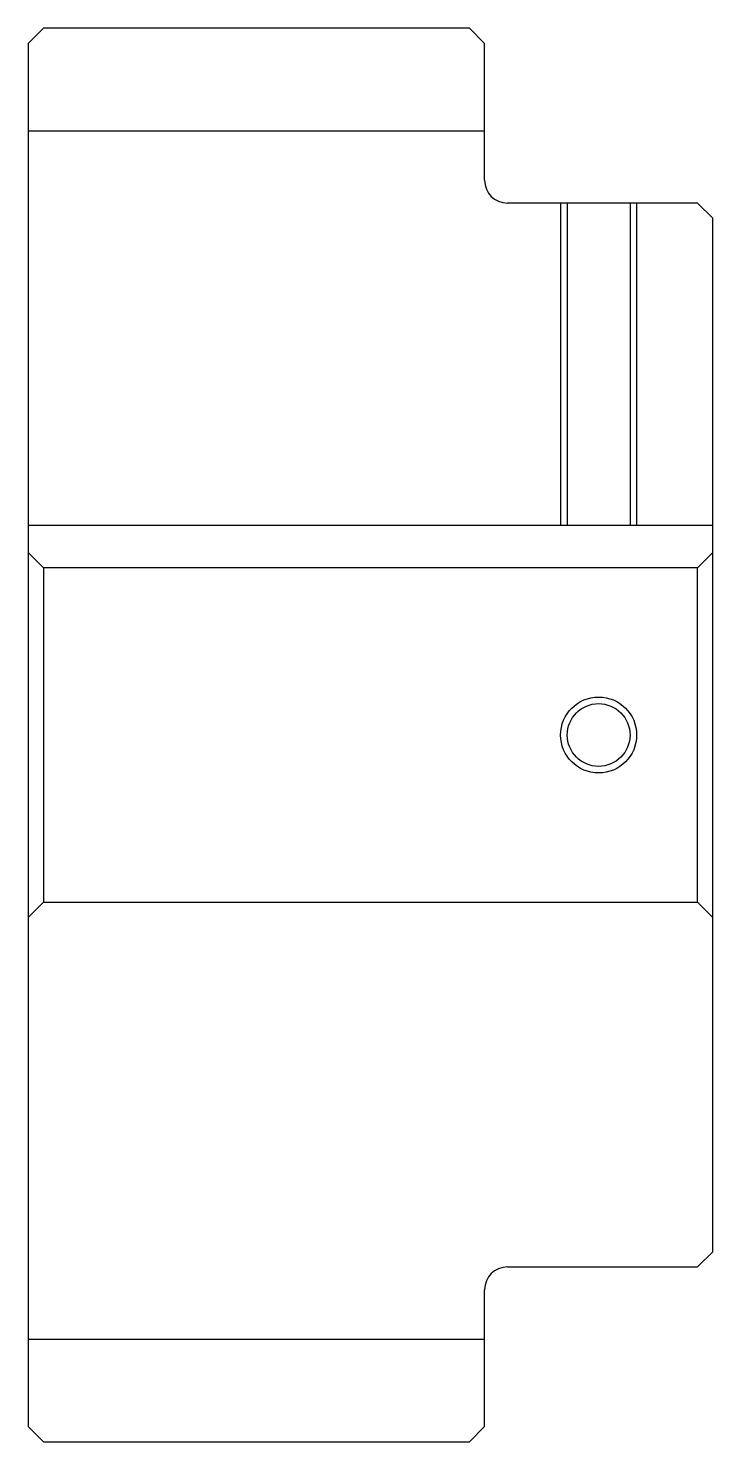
# Model space of a CAD drawing. Header units: metres. Extents: x 202 to 512, y 157 to 250.
# Drawn here: x 202.5 to 247.5, y 157.2 to 250.2 of the extents above.
import ezdxf

# ---------------------------------------------------------------- set-up
doc = ezdxf.new("R2010")
doc.units = ezdxf.units.M

msp = doc.modelspace()

# ---------------------------------------------------------------- linework, layer by layer
at = {"color": 4}
for p, q in [((202.5, 243.5), (232.5, 243.5)), ((202.5, 217.550003), (247.5, 217.550003)), ((246.5, 214.75), (247.5, 215.75)), ((203.5, 214.75), (203.5, 192.75)), ((246.5, 192.75), (247.5, 191.75)), ((202.5, 164), (232.5, 164))]:
    msp.add_line(p, q, dxfattribs=at)
for points in [[(232.5, 240.25), (232.5, 249.25), (231.5, 250.25), (203.5, 250.25), (202.5, 249.25), (202.5, 191.75)], [(234, 168.75), (246.5, 168.75), (247.5, 169.75), (247.5, 237.75), (246.5, 238.75), (234, 238.75)], [(237.5, 238.75), (237.5, 217.550003)], [(237.934998, 238.75), (237.934998, 217.550003)], [(242.065002, 238.75), (242.065002, 217.550003)], [(242.5, 238.75), (242.5, 217.550003)], [(202.5, 191.75), (203.5, 192.75), (246.5, 192.75), (246.5, 214.75), (203.5, 214.75), (202.5, 215.75)], [(202.5, 191.75), (202.5, 158.25), (203.5, 157.25), (231.5, 157.25), (232.5, 158.25), (232.5, 167.25)]]:
    msp.add_lwpolyline(points, dxfattribs=at)
at = {"color": 7}
msp.add_circle((240, 203.75), 2.5, dxfattribs=at)
at = {"color": 4}
msp.add_circle((240, 203.75), 2.065, dxfattribs=at)
for centre, start, end in [((234, 240.25), 180, 270), ((234, 167.25), 90, 180)]:
    msp.add_arc(centre, 1.5, start, end, dxfattribs=at)

doc.saveas('drawing.dxf')
